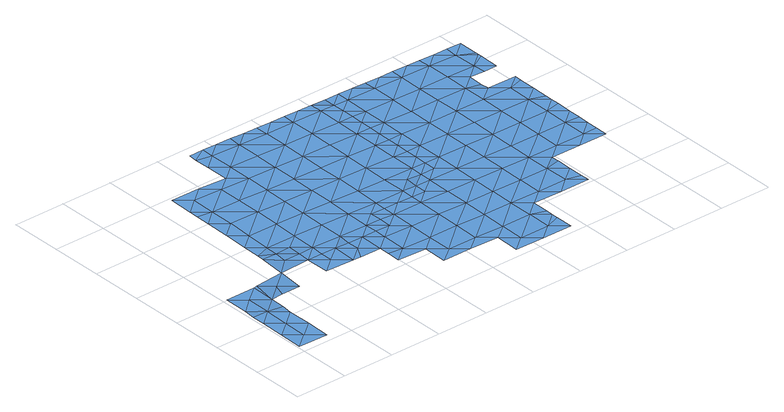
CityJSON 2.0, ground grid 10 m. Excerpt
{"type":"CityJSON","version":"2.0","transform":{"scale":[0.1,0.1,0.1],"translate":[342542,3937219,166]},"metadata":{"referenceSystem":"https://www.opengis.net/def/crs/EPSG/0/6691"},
"CityObjects":{
"waterbody1":{"type":"WaterBody","attributes":{"name":"5","class":"1140","function":"1","WaterBodyRiverFloodingRiskAttribute.description":"3","WaterBodyRiverFloodingRiskAttribute.rankOrg":"2","WaterBodyRiverFloodingRiskAttribute.adminType":"2","WaterBodyRiverFloodingRiskAttribute.scale":"L2"},"geometry":[{"type":"MultiSurface","lod":"1","boundaries":[[[0,1,2]],[[0,3,1]],[[4,5,3]],[[6,7,5]],[[8,9,10]],[[9,11,10]],[[6,10,11]],[[10,6,12]],[[12,6,13]],[[13,6,14]],[[4,14,6]],[[14,4,15]],[[0,15,4]],[[0,4,3]],[[6,5,4]],[[6,11,7]],[[10,12,8]],[[0,2,15]]]}]},
"waterbody2":{"type":"WaterBody","attributes":{"name":"5","class":"1140","function":"1","WaterBodyRiverFloodingRiskAttribute.description":"3","WaterBodyRiverFloodingRiskAttribute.rankOrg":"1","WaterBodyRiverFloodingRiskAttribute.adminType":"2","WaterBodyRiverFloodingRiskAttribute.scale":"L2"},"geometry":[{"type":"MultiSurface","lod":"1","boundaries":[[[16,17,18]],[[16,18,12]],[[19,20,16]],[[18,8,12]],[[20,17,16]],[[19,16,12]]]}]},
"waterbody3":{"type":"WaterBody","attributes":{"name":"5","class":"1140","function":"1","WaterBodyRiverFloodingRiskAttribute.description":"3","WaterBodyRiverFloodingRiskAttribute.rankOrg":"1","WaterBodyRiverFloodingRiskAttribute.adminType":"2","WaterBodyRiverFloodingRiskAttribute.scale":"L2"},"geometry":[{"type":"MultiSurface","lod":"1","boundaries":[[[21,22,23]],[[24,25,17]],[[22,25,24]],[[22,21,25]],[[25,26,17]],[[21,26,25]]]}]},
"waterbody4":{"type":"WaterBody","attributes":{"name":"5","class":"1140","function":"1","WaterBodyRiverFloodingRiskAttribute.description":"3","WaterBodyRiverFloodingRiskAttribute.rankOrg":"2","WaterBodyRiverFloodingRiskAttribute.adminType":"2","WaterBodyRiverFloodingRiskAttribute.scale":"L2"},"geometry":[{"type":"MultiSurface","lod":"1","boundaries":[[[27,28,29]],[[29,28,30]],[[30,31,29]],[[32,33,34]],[[34,33,35]],[[36,35,33]],[[37,38,39]],[[40,41,42]],[[43,36,44]],[[33,45,36]],[[46,47,48]],[[29,31,45]],[[49,50,46]],[[51,50,52]],[[52,53,51]],[[21,23,54]],[[55,56,57]],[[37,58,59]],[[58,60,59]],[[58,37,39]],[[39,40,61]],[[62,63,64]],[[61,40,65]],[[64,66,67]],[[68,66,69]],[[65,40,42]],[[69,70,71]],[[71,70,72]],[[73,71,72]],[[74,73,72]],[[41,75,42]],[[74,72,56]],[[75,76,57]],[[57,76,55]],[[77,74,56]],[[78,74,77]],[[79,74,78]],[[55,80,81]],[[55,76,82]],[[83,84,82]],[[85,73,86]],[[85,87,73]],[[88,71,87]],[[88,89,71]],[[90,91,92]],[[89,92,71]],[[73,87,71]],[[74,86,73]],[[79,86,74]],[[93,78,77]],[[89,90,92]],[[90,94,91]],[[84,95,82]],[[95,55,82]],[[96,55,95]],[[96,80,55]],[[81,97,98]],[[97,81,80]],[[98,77,81]],[[99,77,98]],[[77,99,93]],[[99,100,93]],[[56,81,77]],[[56,55,81]],[[57,56,75]],[[72,75,56]],[[75,72,42]],[[70,42,72]],[[69,42,70]],[[69,65,42]],[[66,65,69]],[[64,65,66]],[[64,61,65]],[[63,61,64]],[[63,39,61]],[[63,58,39]],[[63,60,58]],[[63,101,60]],[[63,102,101]],[[62,102,63]],[[103,102,62]],[[91,68,92]],[[68,69,92]],[[92,69,71]],[[103,62,67]],[[64,67,62]],[[37,59,104]],[[105,54,104]],[[54,105,21]],[[105,26,21]],[[52,106,53]],[[31,49,46]],[[31,46,45]],[[48,45,46]],[[48,36,45]],[[36,48,44]],[[48,107,44]],[[48,47,107]],[[107,47,108]],[[47,109,108]],[[51,109,47]],[[110,109,51]],[[111,109,110]],[[111,110,112]],[[112,113,111]],[[114,113,112]],[[115,83,116]],[[83,82,116]],[[116,82,108]],[[82,76,108]],[[116,108,111]],[[117,116,111]],[[115,116,117]],[[37,104,54]],[[113,117,111]],[[53,110,51]],[[47,46,51]],[[46,50,51]],[[108,109,111]],[[107,108,76]],[[118,107,76]],[[107,118,41]],[[41,118,75]],[[75,118,76]],[[107,41,44]],[[40,44,41]],[[40,43,44]],[[39,43,40]],[[38,43,39]],[[36,43,38]],[[38,35,36]],[[38,54,35]],[[37,54,38]],[[54,23,35]],[[23,34,35]],[[22,34,23]],[[22,24,34]],[[24,119,34]],[[119,120,34]],[[120,32,34]],[[121,32,120]],[[121,122,32]],[[29,32,122]],[[32,29,45]],[[33,32,45]],[[27,29,122]]]}]},
"waterbody5":{"type":"WaterBody","attributes":{"name":"5","class":"1140","function":"1","WaterBodyRiverFloodingRiskAttribute.description":"3","WaterBodyRiverFloodingRiskAttribute.rankOrg":"1","WaterBodyRiverFloodingRiskAttribute.adminType":"2","WaterBodyRiverFloodingRiskAttribute.scale":"L2"},"geometry":[{"type":"MultiSurface","lod":"1","boundaries":[[[123,124,125]],[[126,127,128]],[[127,129,128]],[[129,130,131]],[[132,133,134]],[[132,135,133]],[[135,136,133]],[[135,137,136]],[[138,139,140]],[[138,99,139]],[[100,99,138]],[[141,142,143]],[[142,144,145]],[[146,147,148]],[[147,149,148]],[[149,150,148]],[[151,152,150]],[[153,152,151]],[[154,152,153]],[[152,154,155]],[[156,155,154]],[[155,156,157]],[[157,156,158]],[[156,159,158]],[[159,156,160]],[[160,161,159]],[[162,161,160]],[[162,163,161]],[[162,164,163]],[[165,164,162]],[[165,166,164]],[[165,167,166]],[[165,168,167]],[[169,168,165]],[[170,168,169]],[[171,170,169]],[[172,170,171]],[[173,172,171]],[[173,171,154]],[[154,174,160]],[[171,169,174]],[[169,162,174]],[[168,175,167]],[[175,176,167]],[[167,177,166]],[[177,178,166]],[[177,179,178]],[[179,177,180]],[[131,179,180]],[[131,133,179]],[[131,134,133]],[[181,179,133]],[[182,179,181]],[[182,181,183]],[[183,181,184]],[[139,184,181]],[[98,184,139]],[[97,184,98]],[[97,80,184]],[[136,139,181]],[[184,80,183]],[[96,183,80]],[[96,95,183]],[[52,50,185]],[[50,186,185]],[[49,186,50]],[[49,31,186]],[[30,28,186]],[[187,186,28]],[[186,187,188]],[[187,189,188]],[[190,189,187]],[[190,191,189]],[[191,190,192]],[[192,190,193]],[[190,194,193]],[[194,190,195]],[[195,122,194]],[[196,194,122]],[[194,196,197]],[[197,196,198]],[[196,120,198]],[[121,120,196]],[[119,24,199]],[[199,24,200]],[[198,199,200]],[[199,120,119]],[[198,120,199]],[[122,121,196]],[[191,201,202]],[[201,203,202]],[[204,205,203]],[[204,206,205]],[[206,204,143]],[[206,143,207]],[[207,143,145]],[[208,207,145]],[[209,207,208]],[[207,209,210]],[[207,210,211]],[[212,211,210]],[[211,212,155]],[[145,213,208]],[[211,206,207]],[[206,211,214]],[[157,214,211]],[[215,214,157]],[[216,214,215]],[[205,214,216]],[[205,216,202]],[[202,216,189]],[[188,216,215]],[[215,185,188]],[[185,215,217]],[[215,158,217]],[[158,218,217]],[[106,217,218]],[[112,53,218]],[[112,110,53]],[[219,83,115]],[[219,220,83]],[[221,220,219]],[[221,183,220]],[[163,221,219]],[[166,221,163]],[[163,219,222]],[[219,117,222]],[[222,117,113]],[[113,114,222]],[[159,222,114]],[[159,114,218]],[[84,83,220]],[[220,95,84]],[[115,117,219]],[[114,112,218]],[[185,217,106]],[[206,214,205]],[[203,205,202]],[[191,202,189]],[[190,187,195]],[[189,216,188]],[[187,28,195]],[[27,195,28]],[[27,122,195]],[[30,186,31]],[[188,185,186]],[[52,185,106]],[[183,95,220]],[[183,221,182]],[[178,182,221]],[[180,125,131]],[[125,128,131]],[[178,179,182]],[[221,166,178]],[[169,165,162]],[[164,166,163]],[[222,161,163]],[[174,162,160]],[[161,222,159]],[[159,218,158]],[[157,158,215]],[[157,211,155]],[[154,160,156]],[[155,212,152]],[[152,212,148]],[[148,150,152]],[[212,146,148]],[[210,146,212]],[[144,213,145]],[[143,142,145]],[[141,143,204]],[[99,98,139]],[[140,139,136]],[[137,140,136]],[[133,136,181]],[[130,134,131]],[[128,129,131]],[[223,126,128]],[[223,128,124]],[[124,128,125]],[[224,125,180]],[[224,180,177]],[[167,176,177]],[[225,176,175]],[[226,225,175]],[[227,226,175]],[[168,227,175]],[[170,228,168]],[[229,230,170]],[[170,172,229]],[[231,172,173]],[[173,154,153]],[[53,106,218]],[[171,174,154]],[[153,232,173]],[[173,232,231]],[[232,233,231]],[[234,231,233]],[[235,231,234]],[[235,172,231]],[[236,172,235]],[[236,229,172]],[[228,170,230]],[[237,168,228]],[[237,227,168]],[[176,238,177]],[[238,224,177]],[[239,125,224]],[[240,125,239]],[[123,125,240]]]}]}
},
"vertices":[
[33,39,4],[4,16,4],[61,15,4],[5,63,4],[34,85,4],[6,109,4],[35,132,4],[6,133,4],[64,200,6],[7,201,5],[35,178,5],[7,155,5],[63,154,6],[63,127,5],[62,108,4],[62,62,4],
[92,177,8],[121,199,12],[70,200,7],[85,154,7],[120,153,8],
[150,245,15],[178,221,15],[178,245,16],[177,198,15],[149,222,14],[122,246,15],
[319,196,14],[347,195,14],[319,219,14],[348,218,14],[348,242,14],[263,220,15],[264,266,15],[206,221,16],[207,267,16],[264,312,16],[151,314,17],[208,313,17],[209,360,18],[266,405,16],[323,404,15],[323,450,15],[265,359,16],[322,358,15],[320,265,14],[377,264,13],[378,310,14],[321,311,15],[376,241,13],[405,241,13],[434,263,13],[433,240,13],[462,263,12],[150,268,16],[493,447,12],[438,494,13],[437,448,13],[152,361,18],[123,338,18],[124,384,18],[209,406,18],[154,453,18],[153,407,18],[210,452,17],[267,451,16],[239,475,16],[182,476,18],[240,521,15],[268,497,16],[324,496,15],[325,542,14],[381,495,14],[382,541,13],[438,540,13],[380,449,14],[436,402,13],[495,539,12],[467,563,12],[439,564,13],[522,470,12],[494,493,12],[493,401,12],[521,377,12],[521,400,12],[382,565,13],[410,564,13],[354,565,14],[326,566,15],[297,566,15],[269,567,15],[240,550,15],[268,543,15],[495,563,12],[241,567,15],[521,423,12],[522,447,12],[523,493,12],[523,516,12],[523,539,12],[524,562,11],[124,411,18],[125,430,18],[126,477,18],[122,292,17],[122,258,16],[461,240,12],[379,357,14],[435,356,13],[434,309,13],[462,286,13],[491,308,12],[491,285,12],[519,308,12],[519,285,12],[520,354,12],[492,355,12],[520,331,12],[379,403,14],[206,198,15],[234,197,15],[262,197,14],[291,196,14],
[806,505,9],[806,511,9],[777,488,9],[807,557,8],[779,558,8],[778,534,8],[750,558,8],[722,559,9],[722,535,9],[665,560,10],[665,536,10],[694,559,9],[637,560,10],[608,537,11],[609,561,10],[552,562,11],[552,538,11],[580,561,11],[457,8,12],[514,7,12],[486,31,12],[571,6,12],[543,30,12],[629,98,12],[686,97,12],[658,121,12],[686,115,12],[686,143,12],[687,173,12],[658,167,12],[687,189,11],[659,213,11],[602,168,12],[603,214,12],[545,169,12],[546,215,12],[547,261,12],[603,260,12],[604,306,12],[661,305,11],[605,353,12],[662,352,11],[718,351,11],[663,398,11],[719,397,11],[775,350,11],[718,304,11],[774,303,11],[717,258,11],[773,257,11],[716,212,11],[660,259,11],[776,396,11],[748,419,11],[720,443,10],[663,444,11],[664,490,10],[721,489,10],[608,491,11],[607,445,11],[550,446,12],[551,492,11],[433,217,13],[376,218,13],[375,172,13],[432,171,13],[374,126,13],[318,127,14],[346,103,13],[289,104,14],[290,130,14],[290,150,14],[319,173,14],[262,174,14],[249,151,14],[233,151,14],[205,175,15],[177,152,15],[345,57,13],[374,79,13],[402,56,13],[458,55,12],[430,78,13],[487,77,12],[544,76,12],[571,53,12],[572,67,12],[572,99,12],[544,123,12],[601,122,12],[571,41,12],[488,124,12],[489,170,12],[431,125,13],[489,216,12],[490,262,12],[548,354,12],[549,400,12],[606,399,11],[548,307,12],[806,517,9],[749,466,10],[805,418,11],[804,405,11],[804,372,11],[803,326,11],[802,280,11],[803,309,11],[773,211,11],[744,188,11],[800,187,11],[801,212,11],[801,234,11],[802,255,11],[803,340,11],[748,437,10],[779,465,9],[805,465,9]
]}
